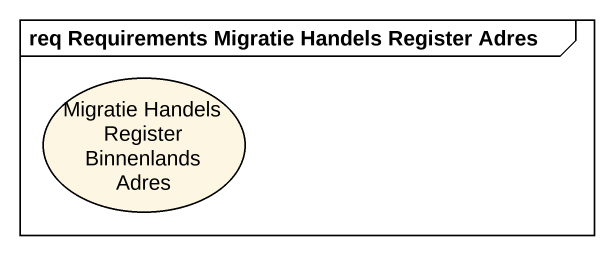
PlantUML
@startuml
mainframe req Requirements Migratie Handels Register Adres
usecase "Migratie Handels Register Binnenlands Adres" as Migratie_Handels_Register
@enduml
